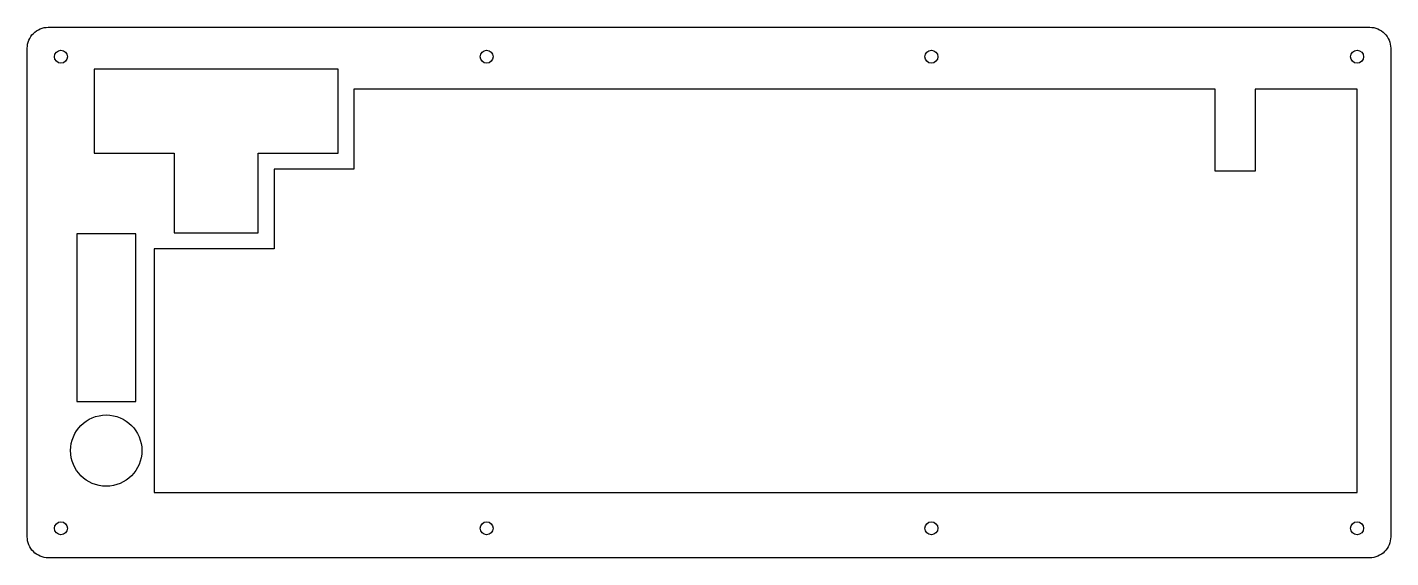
# Model space of a CAD drawing. Header units: millimetres. Extents: x -316 to 9, y -18 to 109.
import ezdxf

# ---------------------------------------------------------------- set-up
doc = ezdxf.new("R2010")
doc.units = ezdxf.units.MM
doc.layers.get('0').update_dxf_attribs({"linetype": 'CONTINUOUS'})

msp = doc.modelspace()

# ---------------------------------------------------------------- linework, layer by layer
msp.add_lwpolyline([(-311.48, -17.59, -0.414214), (-316.48, -12.59), (-316.48, 103.98, -0.414214), (-311.48, 108.98), (3.5, 108.98, -0.414214), (8.5, 103.98), (8.5, -12.59, -0.414214), (3.5, -17.59)], format="xyb", close=True)
for points in [[(-281.46, 78.96), (-281.46, 59.91), (-261.46, 59.91), (-261.46, 78.96), (-242.41, 78.96), (-242.41, 98.96), (-300.51, 98.96), (-300.51, 78.96)], [(-33.34, 74.67), (-33.34, 94.2), (-238.6, 94.2), (-238.6, 75.15), (-257.65, 75.15), (-257.65, 56.1), (-286.23, 56.1), (-286.23, -2), (0.48, -2), (0.48, 94.2), (-23.81, 94.2), (-23.81, 74.67)], [(-304.63, 19.66), (-290.63, 19.66), (-290.63, 59.66), (-304.63, 59.66)]]:
    msp.add_lwpolyline(points, close=True)
for centre, radius in [((-308.45, 101.96), 1.55), ((-206.98, 101.96), 1.55), ((-100.99, 101.96), 1.55), ((0.48, 101.96), 1.55), ((-297.66, 7.98), 8.5), ((-308.45, -10.56), 1.55), ((-206.98, -10.56), 1.55), ((-100.99, -10.56), 1.55), ((0.48, -10.56), 1.55)]:
    msp.add_circle(centre, radius)

doc.saveas('drawing.dxf')
